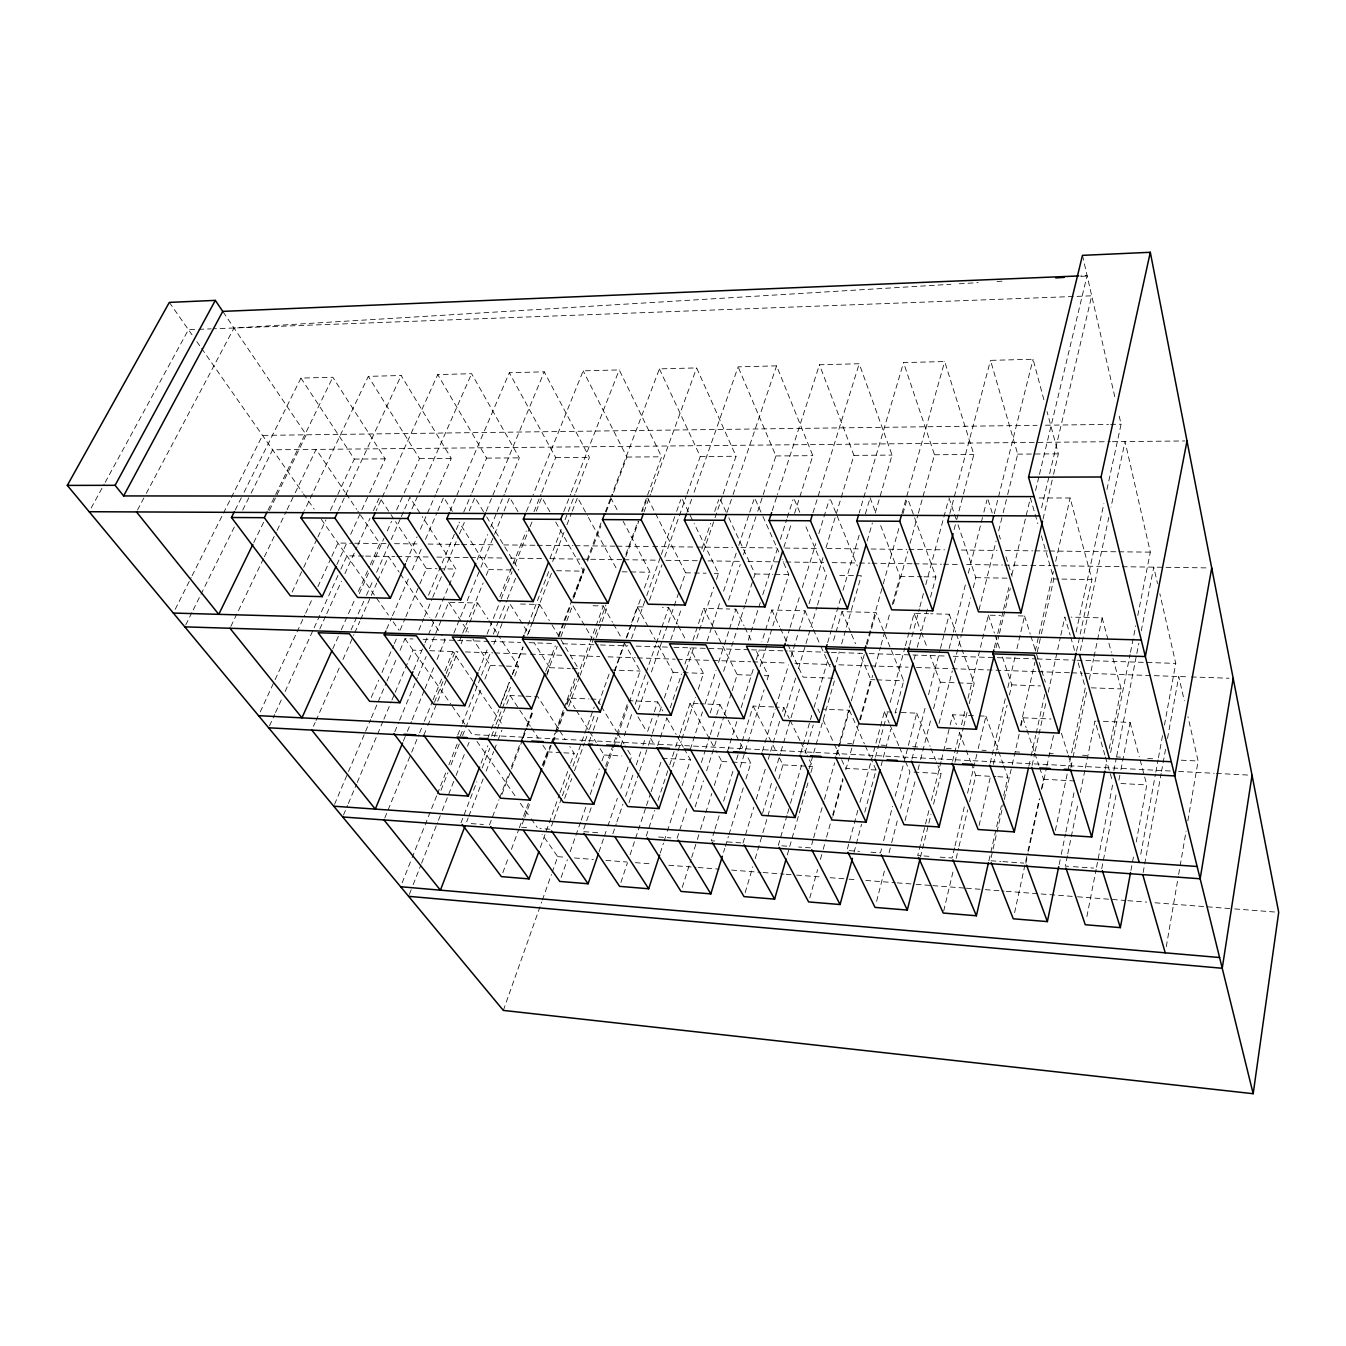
<?xml version="1.0" encoding="UTF-8"?>
<svg xmlns="http://www.w3.org/2000/svg" width="1346" height="1346" viewBox="0 0 1346 1346"><rect width="100%" height="100%" fill="white"/><g stroke="black" fill="none" stroke-linecap="round" stroke-linejoin="round"><path stroke-width="0.75" stroke-dasharray="5 3.75" d="M1166.292 946.642L1178.305 876.532M1178.659 874.463L1186.078 831.155M1187.845 820.841L1198.091 761.028L1187.963 716.762M1140.769 854.239L1155.44 774.202M1155.81 772.15L1158.082 759.834M1158.452 757.781L1162.591 735.219M1164.475 724.956L1175.765 663.393L1159.848 593.771M1143.124 872.561L1161.144 773.496M1161.514 771.443L1165.636 748.746M1167.52 738.416L1178.76 676.5L1184.295 700.66M1130.926 870.542L1133.938 854.239M1136.209 842.007L1146.792 784.92L1139.793 758.723M1101.735 868.692L1116.524 792.474M1118.913 780.125L1120.511 771.881M1120.915 769.828L1130.102 722.449L1097.057 721.019M1113.865 770.619L1116.271 758.286M1116.675 756.233L1136.428 655.519M1136.832 653.466L1138.851 643.186M1141.257 630.853L1153.758 567.137L1157.51 583.525M1086.895 916.525L1096.132 869.297M1096.519 867.245L1112.991 783.052M1105.201 769.121L1106.849 760.894M1109.289 748.561L1121.151 688.933L1111.931 654.408M1110.635 752.498L1130.085 654.358M1130.489 652.322L1135.755 625.739M1137.774 615.526L1150.325 552.146L1125.037 441.555L1111.022 507.072M1067.361 855.854L1065.258 866.084L1071.349 866.521M1067.782 853.818L1078.247 802.704M1080.333 792.474L1084.943 769.996M1085.364 767.943L1094.988 720.918L1104.864 755.005M1059.151 864.569L1060.833 856.426M1061.254 854.39L1065.477 834.015M1065.897 831.979L1074.31 791.229M1070.861 767.489L1072.577 759.295M1073.014 757.243L1086.727 691.659M1089.301 679.36L1093.591 658.85M1094.012 656.814L1102.155 617.864L1071.096 617.124M1055.365 830.465L1071.197 754.955M1071.635 752.902L1085.33 687.604L1077.153 659.355M1080.384 650.421L1108.835 517.318M1076.531 651.212L1091.926 579.571L1070.137 498.003L1038.759 497.97M1014.598 912.638L1027.503 853.128M1027.94 851.076L1039.062 799.76M1041.282 789.496L1043.503 779.233L1039.516 767.338M1025.854 863.257L1028.041 853.128M1028.479 851.093L1039.903 798.363M1042.09 788.218L1046.481 767.943M1046.919 765.924L1053.497 735.505M1076.11 632.031L1103.888 503.673M1106.967 489.422L1121.083 424.226L1118.745 414.046M1032.079 765.453L1034.771 753.255M1035.209 751.219L1046.448 700.374M1048.248 692.231L1060.379 637.314M1060.833 635.278L1064.871 616.973L1070.137 635.144M1028.849 766.211L1030.683 758M1031.137 755.947L1035.68 735.421M1036.151 733.368L1044.799 694.368M1035.259 651.094L1053.396 571.495M1055.718 561.282L1070.137 498.003M988.889 860.767L1001.407 805.783M1003.712 795.604L1007.885 777.265L1003.628 765.453M1020.638 725.174L1034.939 662.215M1037.244 652.053L1040.946 635.817M1041.4 633.781L1053.851 578.948L1041.266 535.489M1003.864 801.509L990.42 860.733L1000.852 861.474M1004.335 799.474L1011.738 766.799M1012.209 764.747L1019.158 734.125M1021.008 725.965L1022.859 717.788L1050.99 719.016M990.185 763.216L1005.479 697.8M1007.868 687.57L1015.035 656.915M1016.937 648.722L1024.592 616.014L1014.531 615.778M979.097 825.451L990.942 774.522M993.314 764.326L996.158 752.111M996.646 750.075L1007.06 705.237M1009.433 695.058L1011.805 684.862L1002.433 656.983M1043.015 519.068L1053.077 476.265M1053.548 474.229L1058.343 453.838L1047.053 411.59M943.697 911.006L953.759 868.54M956.165 858.428L958.554 848.317M959.042 846.281L967.673 809.888M969.591 801.795L975.833 775.498L971.341 763.737M1041.602 507.812L1091.707 295.817L213.291 328.777M954.533 847.862L952.127 857.991L937.943 856.981M955.021 845.843L965.166 803.293M967.572 793.164L977.718 750.631M978.206 748.595L985.928 716.19L977.617 715.82M994.324 647.813L997.235 635.649M997.723 633.63L1003.09 611.353M1003.578 609.334L1009.433 585.039M1011.872 574.91L1030.397 497.97L1037.833 523.644M996.057 647.662L999.001 635.413M999.489 633.36L1010.274 588.471M1035.579 490.533L1038.977 476.333M1039.465 474.314L1087.097 275.594L1080.804 275.863M954.903 762.29L957.864 750.159M958.352 748.14L963.299 727.934M963.786 725.915L967.252 711.765M969.221 703.672L974.168 683.465L962.07 649.832M952.581 761.247L959.547 732.847M961.532 724.72L965.519 708.484M967.993 698.338L988.385 615.156L1000.448 615.442M920.445 857.116L931.028 814.33M933.552 804.151L941.123 773.597L936.395 761.903M928.858 810.645L917.703 855.534L929.85 856.393M931.398 800.433L941.022 761.668M941.544 759.632L949.653 726.975M950.158 724.939L952.699 714.743L975.53 715.736M979.013 609.839L996.09 541.092M998.614 530.98L1002.635 514.811M1003.14 512.776L1007.145 496.607M1007.649 494.588L1017.694 454.14L990.521 360.358L1033.072 359.264L1044.361 401.529M994.273 513.667L1033.072 359.264M939.037 723.475L952.312 670.813M954.348 662.72L961.498 634.353M962.003 632.334L970.685 597.91M973.242 587.781L975.8 577.653L956.838 521.222M905.034 820.589L915.415 779.889M918.006 769.727L920.075 761.584M920.597 759.548L930.456 720.884M933.569 708.669L940.316 682.203L930.12 655.452M949.149 648.419L952.783 634.185M953.305 632.149L965.738 583.34M968.329 573.16L983.354 514.189M983.876 512.153L986.971 499.955M911.965 759.11L914.557 749.049M915.078 747.03L925.947 704.782M928.538 694.721L939.945 650.438M940.467 648.436L944.084 634.353M944.606 632.334L949.267 614.23L930.658 613.776M876.599 901.349L884.911 868.978M889.083 852.792L891.153 844.699M891.675 842.68L897.917 818.402M900.524 808.29L909.879 771.864L905.101 760.608M881.529 848.821L880.469 852.876L867.918 851.968M883.632 840.728L892.566 806.304M895.191 796.176L916.744 713.178L898.556 712.387M954.095 529.584L956.232 521.474M956.77 519.438L973.848 454.477L944.673 361.536L903.553 362.596L859.152 513.011M949.839 513.482L990.521 360.358M914.085 659.338L915.145 655.317M917.265 647.275L927.377 609.115M930.557 597.069L935.891 576.997L908.146 499.82M854.054 852.321L861.575 824.223M864.788 812.176L876.061 770.013L871.064 758.808M909.61 645.171L919.335 608.846M919.873 606.827L923.642 592.711M925.796 584.635L948.459 499.904M881.125 765.638L890.8 729.296M895.09 713.144L903.688 680.84L876.111 612.48L841.957 611.673L832.652 643.573M875.489 757.159L878.753 745.011M879.291 742.992L887.451 712.606M890.177 702.494L904.865 647.813M905.404 645.794L914.119 613.389L928.589 613.726M857.839 810.275L847.004 850.47L859.556 851.379M860.01 802.233L884.406 711.765L896.52 712.303M860.397 719.858L872.679 675.406M874.917 667.313L880.486 647.106M881.058 645.087L889.975 612.767M892.213 604.691L900.037 576.391L879.83 523.342M893.391 603.799L907.843 551.439M910.064 543.38L917.837 515.182M918.393 513.179L934.511 454.763L903.553 362.596M809.77 897.883L817.611 869.55M820.404 859.421L822.658 851.328M823.214 849.309L826.007 839.181M826.579 837.162L832.181 816.921M832.737 814.885L842.815 778.459M833.073 815.928L843.05 779.856M845.826 769.828L859.118 721.725M859.673 719.706L870.761 679.629L859.556 653.197M902.005 513.179L944.673 361.536M866.403 643.876L882.707 585.863M883.262 583.861L898.993 527.851M902.93 513.836L906.868 499.837M836.085 755.089L839.467 743.042M840.022 741.04L850.739 702.864M851.311 700.862L864.267 654.661M867.093 644.616L871.03 630.567M871.602 628.548L876.111 612.48M813.068 839.786L810.797 847.879L798.599 847.021M813.64 837.767L823.853 801.341M824.425 799.305L834.638 762.879M836.909 754.786L849.393 710.251L822.103 709.073M787.292 854.929L808.61 780.579M810.915 772.537L812.648 766.513L807.247 755.426M836.421 661.929L839.298 651.901M841.62 643.893L861.289 575.751L836.707 575.348M809.03 769.104L813.085 754.971M813.674 752.952L835.143 678.3M786.989 815.407L778.24 845.557L788.42 846.281M787.578 813.405L789.917 805.362M790.489 803.343L801.577 765.167M805.076 753.104L813.236 724.956M867.161 540.941L872.376 522.971M875.27 512.977L892.062 455.083L859.219 363.74L819.462 364.766L777.45 494.571M800.685 753.238L811.722 715.349M814.061 707.373L828.009 659.523M827.655 642.614L831.205 630.551M831.794 628.548L840.627 598.364M843 590.322L859.505 534.009M865.394 513.886L869.516 499.82M745.179 892.617L752.851 866.673M755.207 858.681L762.29 834.739M762.879 832.737L776.457 786.838M778.829 778.846L782.951 764.881L777.365 753.844M762.543 813.337L772.082 781.286M775.077 771.275L780.444 753.238M781.033 751.236L799.507 689.135M784.146 716.392L796.058 676.617M798.447 668.659L810.376 628.885M810.965 626.9L816.938 606.996M817.527 605.01L826.478 575.179L804.841 524.166M743.026 843.033L753.827 807.129M756.233 799.154L765.824 767.237M768.23 759.262L770.03 753.272M770.619 751.287L780.226 719.37M782.615 711.395L783.826 707.407L775.633 707.054M762.442 751.186L775.212 709.073M775.818 707.071L788.588 664.941M791.027 656.915L798.329 632.856M798.935 630.853L805.009 610.798L771.813 610.007L761.819 641.857M809.013 603.883L822.995 557.715M826.023 547.687L853.953 455.369L819.462 364.766M785.828 641.352L789.496 629.39M790.102 627.404L799.272 597.489M802.317 587.512L815.76 543.633M818.822 533.655L829.203 499.753M723.559 852.27L724.771 848.3M725.376 846.331L728.405 836.421M729.01 834.436L743.547 786.888M745.953 778.964L750.799 763.098L746.946 755.796M740.216 767.27L764.124 689.741M767.186 679.797L768.415 675.81L755.779 649.882M714.423 830.869L711.361 840.779L717.3 841.2M715.046 828.884L719.336 815.02M723.643 801.156L733.469 769.458M736.548 759.548L739.004 751.623M739.627 749.655L753.137 706.061L773.597 706.953M812.967 512.826L859.219 363.74M760.154 666.573L767.018 644.566M767.641 642.564L788.84 574.557L782.144 559.566M682.254 887.418L691.053 859.438M691.693 857.436L696.706 841.452M697.346 839.45L699.853 831.458M700.475 829.456L711.798 793.484M714.305 785.492L721.843 761.516L715.887 750.597M727.463 751.371L737.457 719.521M741.192 707.575L753.693 667.751M756.2 659.776L759.312 649.832M783.894 547.199L791.431 523.325M794.577 513.381L812.833 455.671L776.592 365.86L738.13 366.852L693.291 494.52M695.159 806.877L703.436 780.831M706.633 770.821L716.829 738.769M717.452 736.767L723.828 716.728M724.468 714.726L731.484 692.685M732.123 690.683L737.221 674.666L703.605 608.375L729.852 608.998M748.292 640.225L760.254 602.621M762.778 594.713L777.265 549.185M780.411 539.292L786.703 519.489M787.326 517.52L792.996 499.703M677.088 838.322L687.318 806.405M689.875 798.414L698.826 770.484M701.384 762.492L705.22 750.53M705.859 748.527L709.695 736.548M710.335 734.563L716.089 716.594M716.728 714.608L719.942 704.631L700.004 703.756M710.183 712.993L720.43 681.227M723.626 671.301L737.726 627.606M738.365 625.621L744.775 605.767M745.415 603.782L753.104 579.958M753.743 577.972L755.022 574.002L728.119 516.275M690.296 749.419L702.494 711.883M705.068 703.975L715.988 670.392M718.562 662.484L723.694 646.686M724.333 644.7L728.842 630.87M729.482 628.902L735.909 609.149L731.871 609.048M660.263 853.044L663.477 843.118M664.116 841.132L666.691 833.191M667.347 831.205L679.562 793.517M682.119 785.576L690.481 759.783L684.34 748.931M772.268 510.555L776.793 496.573M672.731 766.85L677.307 752.936M677.963 750.933L681.227 741.007M681.884 739.004L695.613 697.262M698.221 689.303L703.453 673.404L689.926 647.796M728.59 600.08L740.25 564.546M743.497 554.67L757.108 513.213M757.764 511.228L775.919 455.958L738.13 366.852M707.155 640.915L711.765 627M712.421 624.998L720.312 601.124M723.61 591.18L738.079 547.418M738.752 545.433L753.878 499.669M646.248 836.118L654.745 810.359M658.009 800.449L669.13 766.749M669.786 764.764L675.019 748.914M675.658 746.929L679.579 735.034M680.235 733.048L690.044 703.319L698.019 703.672M620.927 882.421L627.472 862.702M630.096 854.811L645.844 807.499M646.501 805.531L650.438 793.703M651.094 791.734L660.92 762.173M686.191 669.904L693.442 648.25M696.723 638.391L713.851 587.176M716.493 579.302L718.461 573.396L694.132 523.493M657.571 745.65L666.909 717.805M670.258 707.845L681.598 674.026M684.929 664.083L690.262 648.166M692.938 640.208L703.605 608.375M727.042 512.372L732.392 496.523M733.065 494.554L776.592 365.86M629.003 802.586L639.014 772.974M639.687 771.006L647.695 747.299M648.368 745.331L651.7 735.454M652.373 733.486L659.052 713.733M659.708 711.765L661.71 705.842M664.386 697.935L673.067 672.277L656.175 641.352M612.884 833.729L616.232 823.903M616.905 821.935L622.912 804.218M625.587 796.361L633.613 772.739M636.288 764.881L642.311 747.165M642.967 745.196L644.986 739.307M647.645 731.433L653.668 713.716M654.341 711.765L657.689 701.922L628.548 700.66L614.012 742.319M598.987 851.951L603.748 838.036M604.438 836.051L607.147 828.11M607.837 826.108L617.343 798.279M620.758 788.352L628.919 764.494M629.591 762.509L631.627 756.536L625.133 745.802M703.521 551.473L714.373 519.741M715.046 517.756L722.499 495.934M723.172 493.948L736.043 456.244L696.639 367.912L659.405 368.871L612.817 492.199M670.779 639.804L675.507 625.991M676.18 624.006L681.581 608.224M701.855 548.983L710.654 523.325M714.709 511.463L718.764 499.618M638.408 709.679L647.981 681.917M651.397 672.007L685.602 572.841L647.443 497.583L642.395 511.379M620.809 745.734L623.551 737.827M624.224 735.858L632.435 712.169M635.177 704.278L645.441 674.666M646.114 672.697L655.687 645.054M656.377 643.085L661.172 629.255M661.845 627.286L668.693 607.551L662.4 607.399M591.18 807.785L582.868 831.592L600.871 832.871M605.7 766.126L613.322 744.304M606.71 767.085L612.867 749.436M613.54 747.484L616.956 737.675M617.646 735.724L628.565 704.362M629.255 702.41L640.174 671.048L622.761 640.326M687.083 512.203L692.601 496.489M561.131 877.474L567.373 859.707M570.132 851.799L580.53 822.17M581.22 820.202L586.065 806.372M590.221 794.527L599.222 768.852M601.982 760.944L604.068 755.022L597.405 744.338M649.479 600.249L661.996 564.815M664.773 556.924L686.342 495.9M687.049 493.932L700.257 456.513L659.405 368.871M631.493 638.61L646.08 597.489M646.77 595.521L660.667 556.369M661.357 554.401L675.944 513.28M676.651 511.312L680.807 499.568M503.337 1010.409L541.681 902.005M542.371 900.02L551.439 874.395M552.146 872.427L557.715 856.662L542.051 834.301M589.06 742.05L592.56 732.258M593.266 730.289L598.852 714.608M614.213 671.486L625.402 640.124M626.092 638.155L630.988 624.443M631.695 622.475L637.281 606.794L645.659 606.996M615.004 670.645L624.123 645.054M626.933 637.196L640.948 597.843M644.448 588L650.068 572.252L623.131 521.239M553.206 821.397L550.379 829.271L539.931 828.513M553.913 819.411L561.669 797.757M562.376 795.789L570.149 774.118M572.975 766.244L594.175 707.155M564.647 798.363L571.714 778.611M574.54 770.703L584.433 743.042M585.14 741.074L588.673 731.198M589.38 729.212L594.326 715.382M598.566 703.537L609.166 673.909M540.318 847.509L559.381 794.561M560.071 792.592L569.964 765.134M570.654 763.182L574.187 753.373L569.779 746.508M568.702 706.532L579.436 677.223M580.16 675.271L598.768 624.477M599.492 622.525L605.936 604.943M625.856 554.434L638.021 521.239M641.588 511.48L661.609 456.799L619.227 369.914L583.171 370.84L534.211 492.182M596.244 637.482L601.292 623.686M602.015 621.717L607.786 605.952M625.806 556.689L638.778 521.222M644.044 511.917L650.522 494.167M651.245 492.199L696.639 367.912M502.815 872.713L508.552 857.133M511.413 849.326L518.597 829.843M519.304 827.891L522.887 818.149M523.611 816.198L528.625 802.553M542.253 765.538L547.267 751.892L542.775 745.061M543.195 764.848L550.413 745.247M551.12 743.278L554.737 733.469M555.461 731.517L563.385 709.948M564.109 707.979L575.651 676.601M524.015 819.344L521.138 827.167L529.483 827.773M524.721 817.392L530.475 801.745M543.431 766.53L563.553 711.748M566.43 703.924L568.584 698.052L588.875 698.927M553.29 742.151L556.184 734.26M556.908 732.291L564.159 712.556M567.053 704.665L576.475 679.007M577.198 677.038L589.531 643.489M590.255 641.52L595.319 627.69M596.042 625.722L603.294 605.986L591.062 605.7M558.169 636.322L563.351 622.643M564.075 620.691L572.201 599.189M572.942 597.22L584.029 567.911M586.974 560.087L601.006 522.955M605.414 511.766L612.077 494.15M545.685 671.435L555.326 645.878M559.044 636.035L564.243 622.273M564.984 620.321L570.182 606.558M573.901 596.715L583.541 571.158L555.023 520.835M573.497 598.499L584.618 569.022M587.579 561.164L600.939 525.815M606.121 512.069L612.8 494.386M613.54 492.417L626.9 457.068L583.171 370.84M489.473 824.913L498.996 799.659M499.736 797.724L508.519 774.404M511.463 766.648L531.973 712.253M522.484 738.533L526.185 728.724M526.925 726.773L532.831 711.092M546.863 673.858L557.21 646.417M560.912 636.624L566.077 622.895M566.817 620.943L572.723 605.263L591.651 637.6M501.974 794.308L510.79 770.922M511.514 768.987L522.534 739.762M523.258 737.81L526.925 728.068M527.666 726.133L532.797 712.488M546.745 675.473L549.69 667.683L534.211 642.833M466.658 821.851L468.156 817.947M468.913 815.996L483.164 778.913M486.158 771.107L493.662 751.59M494.403 749.638L497.414 741.831M498.155 739.879L501.907 730.121M487.639 738.685L490.667 730.895M491.408 728.96L498.945 709.51M499.703 707.559L509.511 682.271M512.523 674.497L523.072 647.258M528.339 633.646L531.367 625.873M532.107 623.921L539.645 604.472L519.808 604.001M481.077 763.216L487.807 745.819M491.542 736.144L495.278 726.47M496.018 724.535L511.732 683.936M514.71 676.197L518.446 666.522L499.198 636.523M460.988 822.877L476.854 781.723M482.154 768.011L489.708 748.41M494.251 736.666L496.523 730.777M497.263 728.825L510.117 695.512L523.981 696.118M524.738 633.343L548.865 571.242M552.634 561.534L563.957 532.427M566.969 524.671L571.495 513.028M572.252 511.093L577.535 497.498L587.428 515.602M501.015 703.403L511.598 676.079M512.355 674.127L522.955 646.787M527.497 635.076L552.466 570.654M563.772 511.598L570.62 494.133M571.377 492.182L619.227 369.914M549.891 558.657L562.039 527.481M565.084 519.691L574.961 494.352M575.718 492.417L589.397 457.337L544.255 371.833L509.326 372.741L450.069 511.026M409.352 894.383L412.414 886.577M413.188 884.642L420.844 865.142M421.601 863.19L437.686 822.255M438.443 820.303L441.505 812.513M442.279 810.561L455.285 777.416M456.058 775.464L464.471 754.029M467.533 746.222L469.064 742.319M457.741 735.118L461.577 725.46M462.351 723.525L480.758 677.173M481.515 675.238L490.718 652.053M493.797 644.33L503 621.145M503.757 619.227L509.898 603.765L528.692 633.949M402.151 882.858L411.338 859.657M412.112 857.722L424.36 826.78M425.134 824.846L436.626 795.839M437.383 793.904L445.812 772.638M448.874 764.898L457.304 743.631M460.366 735.892L463.428 728.152M440.966 790.287L447.915 772.739M450.994 764.949L459.491 743.48M462.57 735.69L481.851 686.931M484.93 679.124L490.331 665.479L472.984 639.165M478.722 670.83L487.975 647.594M493.376 634.033L498.777 620.456M499.551 618.521L506.5 601.09M507.274 599.155L517.301 573.968M499.871 596.85L512.271 565.892M513.045 563.974L526.236 531.081M533.992 511.749L540.974 494.335M541.748 492.4L555.713 457.59L509.326 372.741M487.067 634.101L492.535 620.439M493.326 618.487L500.359 600.922M501.133 598.97L512.069 571.646M515.198 563.839L529.264 528.692M530.055 526.74L532.393 520.885M536.297 511.127L541.765 497.465L549.925 511.85M526.437 511.446L533.437 494.117M434.438 702.36L445.425 675.406M446.216 673.488L455.638 650.404M459.558 640.78L461.914 635.009M462.704 633.091L483.113 583.054M486.259 575.365L488.615 569.594L459.003 522.029M423.805 735.303L426.985 727.513M427.776 725.578L457.876 651.632M461.055 643.859L462.637 639.973M465.8 632.183L468.98 624.409M469.771 622.458L477.695 603.008L448.706 602.318L429.391 648.688M384.788 818.015L410.9 754.113M411.691 752.178L418.825 734.748M419.616 732.813L423.569 723.139M424.36 721.204L432.268 701.838M433.075 699.903L441.774 678.603M444.937 670.863L452.862 651.498L472.85 681.042M453.905 633.091L480.169 569.139M480.976 567.204L493.713 536.196M494.504 534.261L503.269 512.944M504.06 511.009L509.629 497.431L517.991 511.716M477.308 559.549L487.622 534.614M490.785 526.925L496.338 513.499M497.128 511.581L504.262 494.319M505.053 492.4L519.32 457.859L471.605 373.7L437.736 374.575L376.123 510.74M403.363 741.074L406.576 733.301M407.367 731.366L411.388 721.641M412.179 719.706L424.226 690.548M425.016 688.597L433.849 667.212M437.063 659.439L445.072 640.006L441.538 634.774M394.782 731.787L398.803 722.129M399.611 720.194L417.31 677.677M418.118 675.742L426.177 656.427M486.209 511.177L544.255 371.833M413.727 669.786L424.276 644.599M425.084 642.665L434.808 619.412M435.616 617.478L455.89 569.055L422.223 516.578M418.875 630.079L423.738 618.537M424.562 616.619L431.864 599.307M432.672 597.388L443.221 572.387M444.045 570.468L458.65 535.859M459.457 533.941L464.336 522.399M469.199 510.857L474.886 497.397L485.603 515.131M343.482 815.053L347.537 805.463M348.345 803.545L356.421 784.365M357.228 782.447L383.088 721.086M383.896 719.168L391.164 701.905M391.972 699.987L394.395 694.233M395.202 692.315L412.986 650.135L421.382 650.421M428.516 595.201L455.52 531.485M456.344 529.55L459.609 521.827M463.697 512.17L471.066 494.79M471.891 492.855L486.613 458.111L437.736 374.575M334.565 804.285L347.672 773.479M348.479 771.561L370.604 719.572M371.412 717.654L386.167 682.994M386.975 681.076L396.801 657.975M400.082 650.269L404.995 638.727L413.02 638.98M371.277 697.48L378.697 680.167M381.995 672.462L393.52 645.525M394.344 643.607L396.818 637.836M400.115 630.13L405.045 618.588M405.869 616.67L419.06 585.88M419.885 583.945L426.463 568.567L395.539 521.642M386.689 629.104L391.636 617.646M392.46 615.745L408.982 577.552M412.28 569.913L422.19 547.014M425.487 539.376L437.046 512.641M437.871 510.74L443.658 497.364L452.424 511.463M406.223 561.82L417.075 536.903M420.406 529.247L435.431 494.773M436.255 492.855L451.28 458.363L401.158 375.517L368.316 376.358L304.566 510.336M313.467 726.268L315.166 722.449M316.007 720.547L339.613 667.111M342.994 659.473L353.948 634.673M354.789 632.755L359.853 621.314M360.694 619.396L376.729 583.138M377.57 581.236L388.523 556.42L399.139 572.084M411.943 508.973L471.605 373.7M351.087 629.894L365.574 597.237M366.432 595.319L373.246 579.941M376.644 572.269L390.29 541.529M391.131 539.611L400.502 518.462M401.36 516.544L403.918 510.79M404.759 508.872L409.874 497.33L421.096 514.828M359.298 593.653L368.636 572.723M372.018 565.118L383.896 538.484M387.295 530.879L391.535 521.373M396.616 509.966L403.396 494.739M404.254 492.838L419.515 458.599L368.316 376.358M332.748 648.89L340.454 631.644M341.312 629.726L354.991 599.071M358.423 591.416L369.527 566.515M370.386 564.597L379.808 543.515L357.8 510.992M319.826 628.952L325.883 615.593M326.758 613.692L341.447 581.253M344.913 573.615L357.026 546.913M357.885 544.995L369.999 518.294M373.465 510.656L379.505 497.313L389.818 512.944M269.486 725.881L274.702 714.423M275.577 712.505L281.667 699.129M285.15 691.491L339.949 571.125M340.824 569.207L346.915 555.831L363.555 556.066M336.87 564.546L347.218 541.9M350.667 534.345L361.031 511.699M361.889 509.814L368.787 494.722M369.662 492.838L385.192 458.868L332.832 377.267L300.949 378.091L243.508 493.343M260.283 711.866L274.248 681.513M275.122 679.629L304.785 615.122M305.66 613.238L312.642 598.061M317.892 586.671L330.981 558.22M331.839 556.319L337.947 543.044L352.602 543.212M338.435 510.487L401.158 375.517M292.166 592.089L302.816 569.291M303.708 567.389L317.033 538.888M317.925 536.987L325.917 519.893M330.359 510.386L354.334 459.087L300.949 378.091M230.873 626.378L263.513 558.59M264.422 556.722L276.216 532.242M277.125 530.358L286.193 511.53M287.102 509.646L294.353 494.571M295.262 492.703L316.125 449.379L345.064 492.182M268.005 510.201L332.832 377.267M253.771 542.522L263.9 521.743M269.419 510.403L306.249 434.808L222.763 311.38M185.731 624.981L192.276 611.807M193.201 609.923L236.189 523.274M242.717 510.084L250.188 495.008M251.13 493.141L272.615 449.816L1110.332 441.69M235.18 510.067L242.583 495.193M175.216 609.334L191.182 577.535M192.108 575.667L262.504 435.381L1037.076 425.319M137.46 510.067L145.351 495.193M146.327 493.343L233.985 328.003L950.915 284.292M91.158 508.031L104.197 484.139M105.207 482.289L188.457 329.703L196.735 329.4M959.311 283.787L978.172 282.643M997.033 281.482L1005.428 280.978M1080.888 276.384L1087.181 275.997M198.804 329.316L211.221 328.861M1045.472 425.218L1108.481 424.394M1110.585 424.36L1121.083 424.226M1112.435 441.673L1184.951 440.966M354.334 459.087L385.192 458.868M419.515 458.599L451.28 458.363M486.613 458.111L519.32 457.859M555.713 457.59L589.397 457.337M626.9 457.068L661.609 456.799M700.257 456.513L736.043 456.244M775.919 455.958L812.833 455.671M853.953 455.369L892.062 455.083M934.511 454.763L973.848 454.477M1017.694 454.14L1058.343 453.838M354.688 543.229L386.1 543.582M394.496 543.683L419.7 543.969M428.095 544.053L459.575 544.407M461.678 544.44L495.278 544.81M503.673 544.911L535.17 545.265M537.273 545.281L572.959 545.685M575.062 545.702L614.954 546.156M617.04 546.173L650.64 546.543M652.743 546.577L694.738 547.048M696.824 547.065L732.527 547.469M740.923 547.553L776.608 547.957M785.004 548.058L818.604 548.428M826.999 548.529L860.599 548.899M871.098 549.017L906.783 549.42M908.887 549.437L944.572 549.841M961.364 550.026L997.066 550.43M1005.462 550.531L1032.752 550.834M1034.855 550.851L1047.457 550.985M1049.543 551.019L1116.743 551.776M1118.829 551.793L1150.325 552.146M365.641 556.1L394.832 556.504M396.935 556.537L428.465 556.975M436.878 557.093L468.408 557.547M470.511 557.564L502.058 558.018M510.454 558.136L542.001 558.573M550.413 558.691L579.84 559.095M581.943 559.128L621.886 559.684M623.989 559.717L657.622 560.188M666.034 560.306L697.565 560.744M708.08 560.895L739.61 561.332M748.023 561.45L783.759 561.955M785.862 561.989L823.702 562.51M832.114 562.628L857.335 562.981M859.438 563.015L869.953 563.166M872.057 563.2L911.999 563.755M914.102 563.789L941.426 564.176M943.529 564.193L958.251 564.411M966.664 564.529L1002.4 565.017M1004.503 565.051L1050.738 565.707M1052.841 565.724L1120.124 566.666M1122.227 566.7L1209.65 567.928M426.463 568.567L436.979 568.735M439.082 568.769L455.89 569.055M488.615 569.594L510.79 569.964M556.621 570.721L583.541 571.158M622.104 571.798L650.068 572.252M685.602 572.841L706.145 573.194M714.356 573.329L718.461 573.396M755.022 574.002L772.924 574.288M774.926 574.321L788.84 574.557M900.037 576.391L921.943 576.761M923.928 576.795L935.891 576.997M975.8 577.653L1010.678 578.225M1053.851 578.948L1059.874 579.049M1061.876 579.083L1091.926 579.571M423.031 639.3L455.571 640.343M457.674 640.41L489.17 641.419M491.273 641.487L520.666 642.429M529.062 642.698L554.266 643.506M562.662 643.775L598.347 644.902M600.451 644.97L627.758 645.844M636.153 646.114L671.839 647.258M673.942 647.325L749.537 649.748M751.623 649.815L787.326 650.959M789.429 651.027L829.321 652.305M831.424 652.373L867.11 653.517M869.213 653.584L944.808 656.007M953.204 656.259L995.199 657.605M997.302 657.672L1035.091 658.884M1037.194 658.951L1074.983 660.163M1077.086 660.23L1175.765 663.393M429.778 650.707L457.051 651.649M465.447 651.935L492.72 652.877M494.823 652.945L528.389 654.106M530.475 654.173L561.955 655.266M570.351 655.552L599.71 656.562M608.106 656.848L635.379 657.79M637.482 657.858L675.238 659.17M677.341 659.237L710.907 660.398M713.01 660.465L750.765 661.761M752.868 661.828L786.434 662.989M794.83 663.275L830.499 664.503M838.895 664.806L868.254 665.816M870.357 665.883L908.129 667.179M916.508 667.465L950.091 668.625M952.177 668.693L1036.1 671.587M1038.203 671.671L1069.666 672.748M1071.769 672.815L1082.251 673.185M1084.354 673.252L1189.225 676.87M1191.328 676.937L1229.016 678.233M490.331 665.479L504.397 666.001M506.399 666.085L518.446 666.522M549.69 667.683L570.3 668.457M572.353 668.525L578.528 668.76L550.447 622.34M610.579 669.955L640.174 671.048M673.067 672.277L681.177 672.579M683.196 672.647L703.453 673.404M737.221 674.666L753.861 675.271M764.259 675.658L768.415 675.81M833.14 678.216L803.091 677.105L787.444 643.556M870.761 679.629L874.883 679.78M876.936 679.848L903.688 680.84M940.316 682.203L956.232 682.809M958.234 682.876L974.168 683.465M1011.805 684.862L1040.475 685.938M1091.303 687.823L1121.151 688.933M525.95 696.202L537.828 696.706L565.37 739.644M590.911 699.011L597.001 699.281L600.249 704.648M847.593 743.463L851.799 743.682M881.176 745.146L885.382 745.364M912.655 746.727L918.965 747.047M946.238 748.41L952.531 748.729M981.924 750.193L986.113 750.412M1015.507 751.876L1019.696 752.094M1049.089 753.558L1053.279 753.777M1082.655 755.241L1086.861 755.459M1116.238 756.923L1120.444 757.142M1147.717 758.505L1154.027 758.824M1181.3 760.187L1198.091 761.028M1170.28 771.006L472.126 734.529L467.348 727.698M1178.659 771.443L1214.311 773.294M1216.397 773.412L1249.946 775.161M547.267 751.892L561.77 752.683M563.839 752.801L574.187 753.373M604.068 755.022L621.785 755.998M662.232 758.219L690.481 759.783M721.843 761.516L730.121 761.971M732.19 762.072L750.799 763.098M782.951 764.881L806.708 766.177M808.694 766.295L812.648 766.513M876.061 770.013L845.625 768.33L840.426 757.175M914.052 772.099L941.123 773.597M975.833 775.498L995.855 776.608M997.857 776.709L1007.885 777.265M1043.503 779.233L1076.413 781.05M1120.949 783.507L1146.792 784.92M471.167 823.601L483.382 824.475M658.581 837.01L670.914 837.885M727.193 841.906L741.057 842.899M1002.921 861.625L1023.768 863.106M1073.368 866.656L1093.625 868.103M557.715 856.662L566.094 857.318M574.49 857.957L593.35 859.421M605.919 860.38L626.883 861.995M635.262 862.651L652.036 863.947M668.794 865.242L696.05 867.346M698.137 867.497L719.101 869.129M731.669 870.088L761.012 872.359M763.115 872.528L784.079 874.143M786.165 874.294L794.544 874.95M796.647 875.102L821.8 877.054M830.179 877.693L846.954 878.988M849.04 879.157L857.436 879.796M865.815 880.452L895.157 882.707M897.244 882.875L914.018 884.171M916.104 884.339L930.776 885.466M932.879 885.618L964.325 888.057M966.411 888.209L983.186 889.504M985.272 889.672L1004.133 891.119M1006.236 891.288L1075.404 896.621M1077.49 896.789L1125.693 900.508M1127.797 900.676L1146.657 902.123M1155.036 902.779L1232.583 908.769M1234.686 908.92L1278.7 912.319M169.327 302.396L192.041 334.817M196.819 341.632L200.403 346.746M201.597 348.463L302.312 492.199M303.506 493.881L314.19 509.141M321.324 519.32L388.405 615.038M393.15 621.802L399.072 630.265M404.995 638.727L450.792 704.059M451.97 705.758L464.959 724.299M476.955 741.41L515.535 796.462M520.347 803.343L529.988 817.106M531.199 818.822L537.222 827.42M346.225 493.881L356.64 509.293M400.317 573.833L429.761 617.36M430.939 619.11L440.361 633.041M474.011 682.775L502.226 724.485M390.963 514.694L394.395 519.893M448.706 602.318L468.358 632.149M510.117 695.512L530.391 726.268M531.519 727.967L538.265 738.231M477.695 603.008L487.875 618.891M489.019 620.641L498.07 634.757M568.584 698.052L575.247 708.736M576.357 710.503L588.539 730.087M589.649 731.871L596.295 742.555M486.68 516.898L518.849 570.081M539.645 604.472L549.37 620.54M601.326 706.448L616.485 731.484M617.562 733.284L624.056 744.018M638.021 716.846L646.45 731.231M650.656 738.432L654.863 745.634M603.294 605.986L612.514 622.256M613.54 624.056L621.734 638.526M657.689 701.922L662.804 710.957M666.909 718.192L676.129 734.462M677.156 736.279L683.314 747.131M588.421 517.419L617.124 569.913M637.281 606.794L655.165 639.535M690.044 703.319L714.894 748.78M610.613 497.532L618.319 512.119M668.693 607.551L677.375 624.006M678.35 625.84L685.097 638.643M719.942 704.631L743.093 748.477M753.137 706.061L776.44 752.01M682.405 499.467L693.224 521.642M735.909 609.149L744.035 625.823M744.927 627.673L751.253 640.629M783.826 707.407L789.227 718.478M790.119 720.329L800.029 740.653M800.937 742.504L806.338 753.575M720.312 499.517L727.244 514.408M771.813 610.007L779.637 626.782M780.495 628.649L786.586 641.689M817.897 708.888L819.63 712.606M823.096 720.026L833.494 742.319M834.352 744.187L839.551 755.325M755.375 499.568L762.072 514.559M762.913 516.427L778.812 552.062M805.009 610.798L812.547 627.673M813.388 629.541L820.084 644.549M820.909 646.417L830.953 668.928M849.393 710.251L864.401 743.867M865.226 745.734L870.223 756.94M794.426 499.618L800.029 512.843M841.957 611.673L850.756 632.435M851.547 634.319L855.551 643.758M884.406 711.765L889.184 723.038M889.975 724.922L898.741 745.583M899.532 747.451L904.31 758.723M830.6 499.719L857.352 566.01M916.744 713.178L930.103 746.307M930.894 748.258L935.621 759.952M870.105 497.801L876.095 513.516M914.119 613.389L920.664 630.601M921.387 632.502L927.209 647.796M952.699 714.743L956.417 724.535M959.412 732.375L965.385 748.056M966.125 750.025L970.601 761.786M949.267 614.23L955.677 632.031M956.383 634L961.364 647.863M985.928 716.19L997.958 749.688M998.682 751.657L1002.921 763.468M948.997 497.885L956.182 519.287M988.385 615.156L994.408 633.074M995.081 635.076L999.758 649.008M1022.859 717.788L1026.19 727.698M1026.863 729.683L1034.182 751.489M1034.855 753.457L1038.843 765.352M988.115 499.888L992.423 513.6M999.186 535.153L1000.415 539.073M1005.967 556.706L1012.108 576.307M1024.592 616.014L1030.245 634.05M1030.885 636.052L1035.915 652.087M1036.538 654.089L1045.354 682.153M1061.388 733.217L1067.647 753.154M1068.287 755.14L1072.039 767.102M1070.726 637.146L1074.815 651.279M1105.436 757.007L1112.419 781.05M1102.155 617.864L1111.375 652.389M1130.102 722.449L1139.254 756.704M1082.47 255.353L1115.481 399.779"/><path stroke-width="1.5" d="M1078.701 275.947L222.763 311.38L215.31 300.377L169.327 302.396L67.3 485.401L503.337 1010.409L1253.176 1093.709L1278.7 912.319L1150.308 252.291L1082.47 255.353L1028.546 477.207L1074.798 638.139M1252.049 775.279L1222.235 968.262L408.595 896.335M1233.188 678.384L1200.161 878.77L342.675 816.972M1211.72 567.962L1174.789 775.935L268.628 727.799M1065.931 868.035L1085.28 924.736L1120.343 927.63L1130.539 872.578M1187.004 440.95L1145.345 656.545L184.806 626.866M1031.625 767.489L1054.507 834.537L1091.724 836.976L1104.797 771.174M991.194 862.668L1013.269 918.796L1047.373 921.606L1058.73 866.605M993.836 649.832L992.86 653.887L1019.259 731.265L1058.932 733.099L1076.093 653.264M1253.176 1093.709L1101.062 476.989L1150.308 252.291M952.076 763.283L978.155 829.523L1014.278 831.895L1028.394 768.263M918.544 857.452L943.21 913.025L976.388 915.768L988.435 862.803M949.3 515.501L947.702 521.541L978.508 611.858L1020.975 612.834L1042.527 521.104M909.072 647.19L907.995 651.228L938.011 727.513L976.439 729.296L994.088 655.822M874.95 759.194L904.007 824.661L939.104 826.966L953.91 766.328M847.913 852.304L875.035 907.406L907.322 910.064L919.941 859.152M1020.975 612.834L992.238 521.794L993.769 515.703M858.546 515.013L856.779 521.037L891.725 609.839L932.744 610.798L953.035 533.655M827.067 644.633L825.889 648.654L859.286 723.896L896.52 725.612L913.009 663.342M779.233 847.374L808.643 901.938L840.089 904.529L852.439 858.344M800.113 755.224L831.963 819.95L866.067 822.17L880.048 769.676M932.744 610.798L899.734 521.272L901.433 515.215M896.52 725.612L864.721 649.866L865.848 645.861M712.404 842.579L744.002 896.604L774.623 899.128L786.148 858.95M819.058 722.045L783.995 647.342L746.407 646.164L782.951 720.379L819.058 722.045L835.26 665.934M727.463 751.371L761.954 815.356L795.099 817.527L808.441 771.123M771.628 512.54L769.037 520.532L807.802 607.887L847.475 608.813L866 544.928M783.995 647.342L785.223 643.354M647.342 837.851L681.009 891.422L710.839 893.879L722.348 856.224M656.915 747.636L693.88 810.881L726.117 813.001L738.988 771.241M847.475 608.813L810.494 520.767L812.345 514.811M743.934 718.579L705.842 644.902L669.416 643.758L708.905 716.964L743.934 718.579L758.908 670.577M686.393 514.172L684.323 520.061L726.638 606.003L765.016 606.895L782.632 551.187M584.013 833.309L619.614 886.358L648.688 888.764L659.624 855.03M592.425 744.22L588.37 744.018L627.657 806.54L659.018 808.593L671.435 770.821M671.048 715.214L630.096 642.53L594.814 641.419L637.028 713.649L671.048 715.214L685.535 671.89M765.016 606.895L724.35 520.279L726.369 514.34M523.544 830.566L559.751 881.428L588.118 883.767L598.314 853.953M604.674 513.718L602.47 519.59L648.082 604.186L685.232 605.044L702.175 555.444M521.76 740.485L563.234 802.317L593.737 804.319L606.037 769.037M523.981 635.278L522.467 639.165L567.272 710.436L600.282 711.95L614.314 672.613M462.25 824.56L501.385 876.616L529.028 878.888L538.922 851.429M525.663 513.364L523.325 519.152L572.016 602.419L607.988 603.26L624.426 558.338M685.232 605.044L641.15 519.808L643.321 513.903M467.197 737.591L456.984 737.053L500.51 798.195L530.206 800.147L541.748 768.768M531.569 708.787L485.502 638.004L452.306 636.961L499.501 707.306L531.569 708.787L544.945 673.404M465.161 825.754L440.411 890.177L383.997 819.95M393.974 733.721L439.435 794.19L468.358 796.092L479.58 767.085M607.988 603.26L560.744 519.354L563.015 513.533M449.261 512.961L446.788 518.715L498.306 600.72L533.167 601.527L548.377 562.561M385.865 631.005L384.216 634.824L433.648 704.278L464.824 705.708L477.948 672.781M375.265 512.624L372.707 518.294L426.884 599.054L460.669 599.845L475.727 563.385M402.555 743.026L375.282 809.114L311.784 730.087M533.167 601.527L482.978 518.917L485.401 513.112M399.947 702.73L349.388 633.747L318.093 632.755L369.628 701.333L399.947 702.73L412.919 671.721M303.658 512.237L300.966 517.89L357.599 597.456L390.374 598.213L405.398 563.722M460.669 599.845L407.737 518.496L410.261 512.776M331.89 650.808L301.958 717.855L229.964 628.262M234.254 511.917L231.478 517.503L290.383 595.891L322.199 596.631L335.995 566.43M390.374 598.213L334.902 518.092L337.543 512.389M322.199 596.631L264.338 517.688L267.08 512.069M252.846 544.423L218.775 614.348L136.484 511.917M67.3 485.401L115.1 485.317L123.63 495.934L222.763 311.38M115.1 485.317L215.31 300.377M1055.735 277.915L1064.114 277.394M1028.546 477.207L1101.062 476.989M123.63 495.934L1034.115 496.607M89.156 511.716L1039.684 515.955M231.478 517.503L264.338 517.688M300.966 517.89L334.902 518.092M372.707 518.294L407.737 518.496M446.788 518.715L482.978 518.917M523.325 519.152L560.744 519.354M602.47 519.59L641.15 519.808M684.323 520.061L724.35 520.279M769.037 520.532L810.494 520.767M856.779 521.037L899.734 521.272M947.702 521.541L992.238 521.794M173.348 613.069L1141.257 639.989M384.216 634.824L416.436 635.834L464.824 705.708M522.467 639.165L556.689 640.225L600.282 711.95M825.889 648.654L864.721 649.866M907.995 651.228L948.122 652.474L976.439 729.296M992.86 653.887L1034.334 655.182L1058.932 733.099M258.55 715.668L1171.289 761.752M403.918 734.243L415.847 734.882M479.462 738.247L487.639 738.685L530.206 800.147M531.603 741.007L543.431 741.629M606.625 744.977L618.79 745.617M659.002 747.753L669.433 748.309M684.037 749.083L690.296 749.419L726.117 813.001M733.52 751.707L745.65 752.347M810.528 755.779L820.942 756.334M887.115 759.834L897.244 760.372M962.541 763.821L972.99 764.377M1039.785 767.927L1050.015 768.465M1064.299 769.222L1070.44 769.542L1091.724 836.976M333.741 806.204L1197.132 866.488M400.62 886.728L1219.594 957.528M423.805 735.303L468.358 796.092M490.718 826.595L529.028 878.888M551.557 830.97L588.118 883.767M553.29 742.151L593.737 804.319M615.122 837.178L648.688 888.764M620.809 745.734L659.018 808.593M678.165 840.123L710.839 893.879M744.052 844.851L774.623 899.128M761.836 753.205L795.099 817.527M811.739 849.713L840.089 904.529M835.513 757.108L866.067 822.17M881.344 854.71L907.322 910.064M911.444 761.129L939.104 826.966M952.934 859.909L976.388 915.768M989.714 765.268L1014.278 831.895M1026.561 865.209L1047.373 921.606M1102.357 870.66L1120.343 927.63M1079.509 654.526L1109.424 758.622M1113.462 772.671L1139.254 862.45M1142.754 874.631L1165.232 952.833"/></g></svg>
